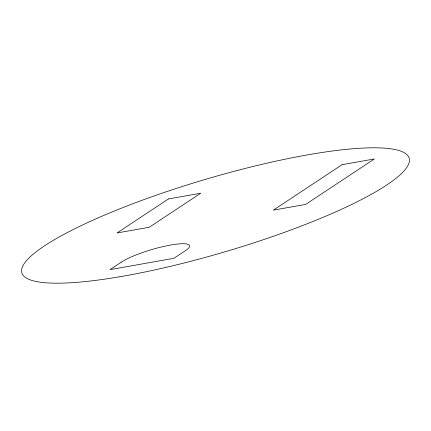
<?xml version="1.0" encoding="UTF-8"?>
<svg xmlns="http://www.w3.org/2000/svg" width="431" height="431" viewBox="0 0 431 431"><rect width="100%" height="100%" fill="white"/><g stroke="black" fill="none" stroke-linecap="round" stroke-linejoin="round"><path stroke-width="0.65" d="M168.435 198.955L117 232.972L149.288 227.245L200.722 193.228L168.435 198.955M121.326 262.161L110.007 269.644L173.838 258.32L185.163 250.837A37.696 6.998 -16.5 0 0 170.525 245.067A37.696 6.998 -16.5 0 0 121.326 262.161M342.063 164.69L273.346 210.139L305.633 204.413L374.35 158.964L342.063 164.69M119.947 276.729A201.983 37.502 -16.5 0 0 409.45 159.869A201.983 37.502 -16.5 0 0 117.103 209.902A201.983 37.502 -16.5 0 0 119.947 276.729"/></g></svg>
